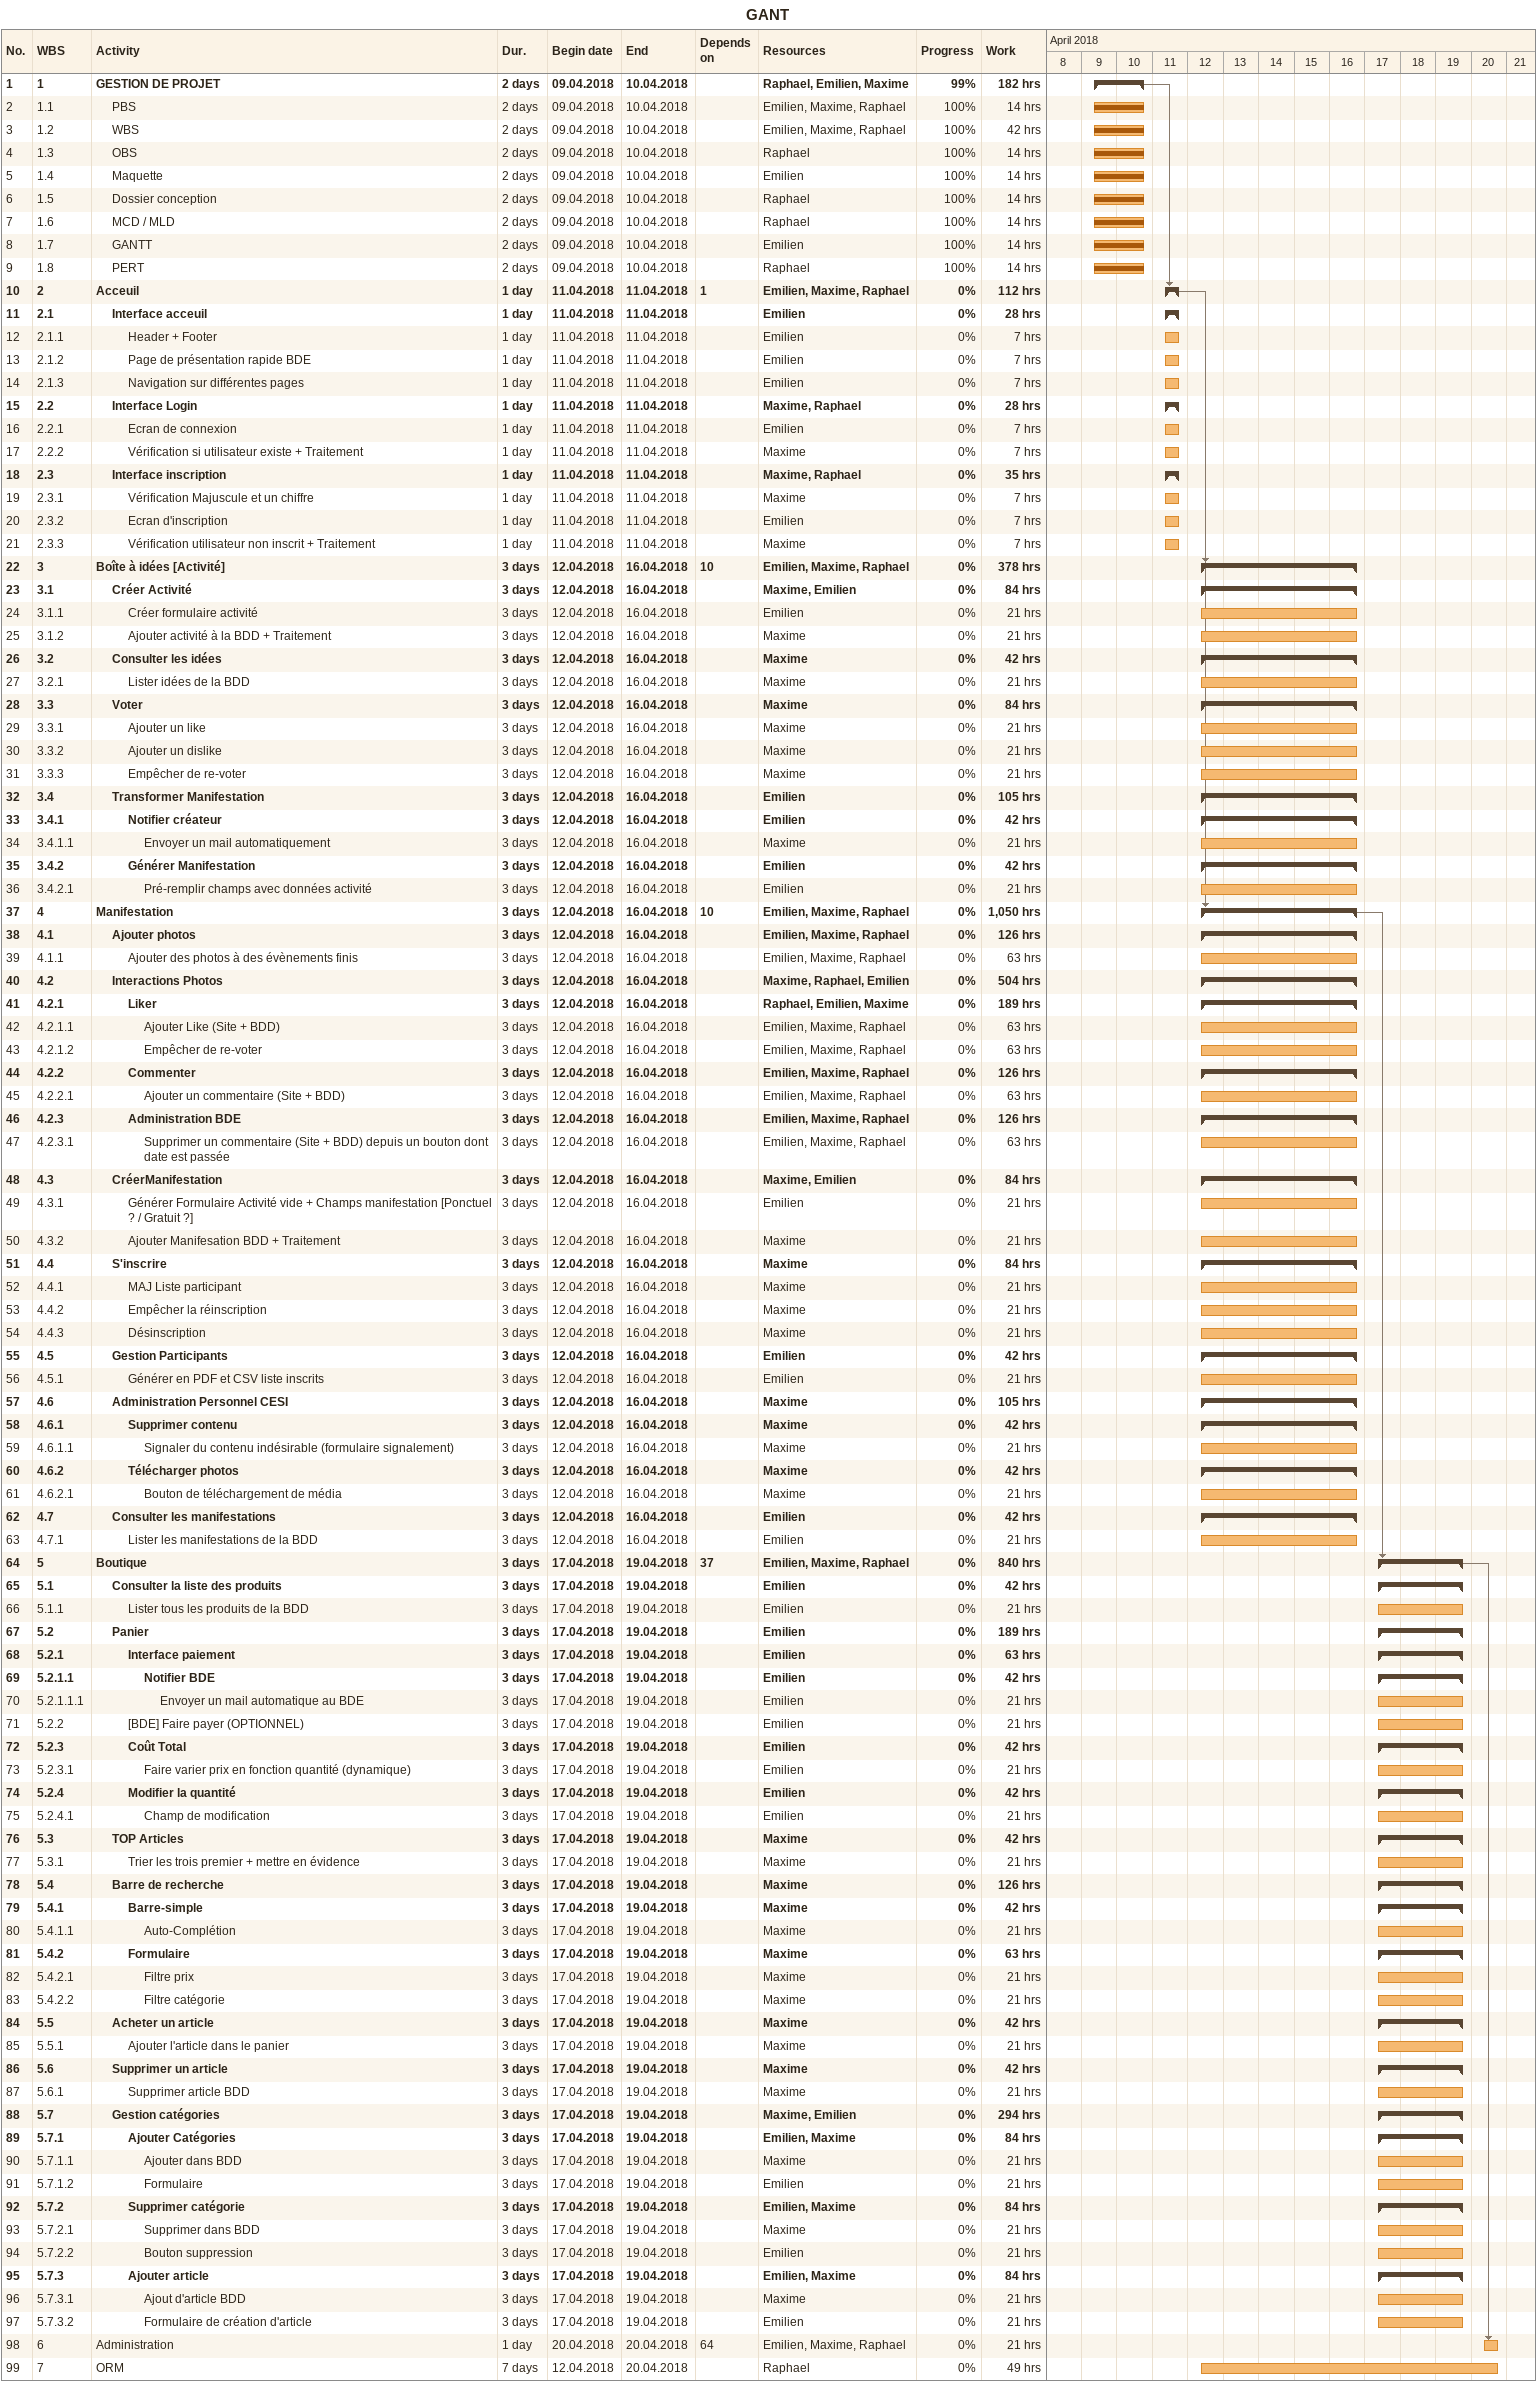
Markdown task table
GANT

| ID | WBS | Task | Duration | Start | Finish | Predecessors | Resources | % complete | Work (h) |
|---|---|---|---|---|---|---|---|---|---|
| 1 | 1 | **GESTION DE PROJET** | 2d | 2018-04-09 | 2018-04-10 |  | Raphael, Emilien, Maxime | 99 | 182 |
| 2 | 1.1 | PBS | 2d | 2018-04-09 | 2018-04-10 |  | Emilien, Maxime, Raphael | 100 | 14 |
| 3 | 1.2 | WBS | 2d | 2018-04-09 | 2018-04-10 |  | Emilien, Maxime, Raphael | 100 | 42 |
| 4 | 1.3 | OBS | 2d | 2018-04-09 | 2018-04-10 |  | Raphael | 100 | 14 |
| 5 | 1.4 | Maquette | 2d | 2018-04-09 | 2018-04-10 |  | Emilien | 100 | 14 |
| 6 | 1.5 | Dossier conception | 2d | 2018-04-09 | 2018-04-10 |  | Raphael | 100 | 14 |
| 7 | 1.6 | MCD / MLD | 2d | 2018-04-09 | 2018-04-10 |  | Raphael | 100 | 14 |
| 8 | 1.7 | GANTT | 2d | 2018-04-09 | 2018-04-10 |  | Emilien | 100 | 14 |
| 9 | 1.8 | PERT | 2d | 2018-04-09 | 2018-04-10 |  | Raphael | 100 | 14 |
| 10 | 2 | **Acceuil** | 1d | 2018-04-11 | 2018-04-11 | 1 | Emilien, Maxime, Raphael | 0 | 112 |
| 11 | 2.1 | **Interface acceuil** | 1d | 2018-04-11 | 2018-04-11 |  | Emilien | 0 | 28 |
| 12 | 2.1.1 | Header + Footer | 1d | 2018-04-11 | 2018-04-11 |  | Emilien | 0 | 7 |
| 13 | 2.1.2 | Page de présentation rapide BDE | 1d | 2018-04-11 | 2018-04-11 |  | Emilien | 0 | 7 |
| 14 | 2.1.3 | Navigation sur différentes pages | 1d | 2018-04-11 | 2018-04-11 |  | Emilien | 0 | 7 |
| 15 | 2.2 | **Interface Login** | 1d | 2018-04-11 | 2018-04-11 |  | Maxime, Raphael | 0 | 28 |
| 16 | 2.2.1 | Ecran de connexion | 1d | 2018-04-11 | 2018-04-11 |  | Emilien | 0 | 7 |
| 17 | 2.2.2 | Vérification si utilisateur existe + Traitement | 1d | 2018-04-11 | 2018-04-11 |  | Maxime | 0 | 7 |
| 18 | 2.3 | **Interface inscription** | 1d | 2018-04-11 | 2018-04-11 |  | Maxime, Raphael | 0 | 35 |
| 19 | 2.3.1 | Vérification Majuscule et un chiffre | 1d | 2018-04-11 | 2018-04-11 |  | Maxime | 0 | 7 |
| 20 | 2.3.2 | Ecran d'inscription | 1d | 2018-04-11 | 2018-04-11 |  | Emilien | 0 | 7 |
| 21 | 2.3.3 | Vérification utilisateur non inscrit + Traitement | 1d | 2018-04-11 | 2018-04-11 |  | Maxime | 0 | 7 |
| 22 | 3 | **Boîte à idées [Activité]** | 3d | 2018-04-12 | 2018-04-16 | 10 | Emilien, Maxime, Raphael | 0 | 378 |
| 23 | 3.1 | **Créer Activité** | 3d | 2018-04-12 | 2018-04-16 |  | Maxime, Emilien | 0 | 84 |
| 24 | 3.1.1 | Créer formulaire activité | 3d | 2018-04-12 | 2018-04-16 |  | Emilien | 0 | 21 |
| 25 | 3.1.2 | Ajouter activité à la BDD + Traitement | 3d | 2018-04-12 | 2018-04-16 |  | Maxime | 0 | 21 |
| 26 | 3.2 | **Consulter les idées** | 3d | 2018-04-12 | 2018-04-16 |  | Maxime | 0 | 42 |
| 27 | 3.2.1 | Lister idées de la BDD | 3d | 2018-04-12 | 2018-04-16 |  | Maxime | 0 | 21 |
| 28 | 3.3 | **Voter** | 3d | 2018-04-12 | 2018-04-16 |  | Maxime | 0 | 84 |
| 29 | 3.3.1 | Ajouter un like | 3d | 2018-04-12 | 2018-04-16 |  | Maxime | 0 | 21 |
| 30 | 3.3.2 | Ajouter un dislike | 3d | 2018-04-12 | 2018-04-16 |  | Maxime | 0 | 21 |
| 31 | 3.3.3 | Empêcher de re-voter | 3d | 2018-04-12 | 2018-04-16 |  | Maxime | 0 | 21 |
| 32 | 3.4 | **Transformer Manifestation** | 3d | 2018-04-12 | 2018-04-16 |  | Emilien | 0 | 105 |
| 33 | 3.4.1 | **Notifier créateur** | 3d | 2018-04-12 | 2018-04-16 |  | Emilien | 0 | 42 |
| 34 | 3.4.1.1 | Envoyer un mail automatiquement | 3d | 2018-04-12 | 2018-04-16 |  | Maxime | 0 | 21 |
| 35 | 3.4.2 | **Générer Manifestation** | 3d | 2018-04-12 | 2018-04-16 |  | Emilien | 0 | 42 |
| 36 | 3.4.2.1 | Pré-remplir champs avec données activité | 3d | 2018-04-12 | 2018-04-16 |  | Emilien | 0 | 21 |
| 37 | 4 | **Manifestation** | 3d | 2018-04-12 | 2018-04-16 | 10 | Emilien, Maxime, Raphael | 0 | 1050 |
| 38 | 4.1 | **Ajouter photos** | 3d | 2018-04-12 | 2018-04-16 |  | Emilien, Maxime, Raphael | 0 | 126 |
| 39 | 4.1.1 | Ajouter des photos à des évènements finis | 3d | 2018-04-12 | 2018-04-16 |  | Emilien, Maxime, Raphael | 0 | 63 |
| 40 | 4.2 | **Interactions Photos** | 3d | 2018-04-12 | 2018-04-16 |  | Maxime, Raphael, Emilien | 0 | 504 |
| 41 | 4.2.1 | **Liker** | 3d | 2018-04-12 | 2018-04-16 |  | Raphael, Emilien, Maxime | 0 | 189 |
| 42 | 4.2.1.1 | Ajouter Like (Site + BDD) | 3d | 2018-04-12 | 2018-04-16 |  | Emilien, Maxime, Raphael | 0 | 63 |
| 43 | 4.2.1.2 | Empêcher de re-voter | 3d | 2018-04-12 | 2018-04-16 |  | Emilien, Maxime, Raphael | 0 | 63 |
| 44 | 4.2.2 | **Commenter** | 3d | 2018-04-12 | 2018-04-16 |  | Emilien, Maxime, Raphael | 0 | 126 |
| 45 | 4.2.2.1 | Ajouter un commentaire (Site + BDD) | 3d | 2018-04-12 | 2018-04-16 |  | Emilien, Maxime, Raphael | 0 | 63 |
| 46 | 4.2.3 | **Administration BDE** | 3d | 2018-04-12 | 2018-04-16 |  | Emilien, Maxime, Raphael | 0 | 126 |
| 47 | 4.2.3.1 | Supprimer un commentaire (Site + BDD) depuis un bouton dont date est passée | 3d | 2018-04-12 | 2018-04-16 |  | Emilien, Maxime, Raphael | 0 | 63 |
| 48 | 4.3 | **CréerManifestation** | 3d | 2018-04-12 | 2018-04-16 |  | Maxime, Emilien | 0 | 84 |
| 49 | 4.3.1 | Générer Formulaire Activité vide + Champs manifestation [Ponctuel ? / Gratuit ?] | 3d | 2018-04-12 | 2018-04-16 |  | Emilien | 0 | 21 |
| 50 | 4.3.2 | Ajouter Manifesation BDD + Traitement | 3d | 2018-04-12 | 2018-04-16 |  | Maxime | 0 | 21 |
| 51 | 4.4 | **S'inscrire** | 3d | 2018-04-12 | 2018-04-16 |  | Maxime | 0 | 84 |
| 52 | 4.4.1 | MAJ Liste participant | 3d | 2018-04-12 | 2018-04-16 |  | Maxime | 0 | 21 |
| 53 | 4.4.2 | Empêcher la réinscription | 3d | 2018-04-12 | 2018-04-16 |  | Maxime | 0 | 21 |
| 54 | 4.4.3 | Désinscription | 3d | 2018-04-12 | 2018-04-16 |  | Maxime | 0 | 21 |
| 55 | 4.5 | **Gestion Participants** | 3d | 2018-04-12 | 2018-04-16 |  | Emilien | 0 | 42 |
| 56 | 4.5.1 | Générer en PDF et CSV liste inscrits | 3d | 2018-04-12 | 2018-04-16 |  | Emilien | 0 | 21 |
| 57 | 4.6 | **Administration Personnel CESI** | 3d | 2018-04-12 | 2018-04-16 |  | Maxime | 0 | 105 |
| 58 | 4.6.1 | **Supprimer contenu** | 3d | 2018-04-12 | 2018-04-16 |  | Maxime | 0 | 42 |
| 59 | 4.6.1.1 | Signaler du contenu indésirable (formulaire signalement) | 3d | 2018-04-12 | 2018-04-16 |  | Maxime | 0 | 21 |
| 60 | 4.6.2 | **Télécharger photos** | 3d | 2018-04-12 | 2018-04-16 |  | Maxime | 0 | 42 |
| 61 | 4.6.2.1 | Bouton de téléchargement de média | 3d | 2018-04-12 | 2018-04-16 |  | Maxime | 0 | 21 |
| 62 | 4.7 | **Consulter les manifestations** | 3d | 2018-04-12 | 2018-04-16 |  | Emilien | 0 | 42 |
| 63 | 4.7.1 | Lister les manifestations de la BDD | 3d | 2018-04-12 | 2018-04-16 |  | Emilien | 0 | 21 |
| 64 | 5 | **Boutique** | 3d | 2018-04-17 | 2018-04-19 | 37 | Emilien, Maxime, Raphael | 0 | 840 |
| 65 | 5.1 | **Consulter la liste des produits** | 3d | 2018-04-17 | 2018-04-19 |  | Emilien | 0 | 42 |
| 66 | 5.1.1 | Lister tous les produits de la BDD | 3d | 2018-04-17 | 2018-04-19 |  | Emilien | 0 | 21 |
| 67 | 5.2 | **Panier** | 3d | 2018-04-17 | 2018-04-19 |  | Emilien | 0 | 189 |
| 68 | 5.2.1 | **Interface paiement** | 3d | 2018-04-17 | 2018-04-19 |  | Emilien | 0 | 63 |
| 69 | 5.2.1.1 | **Notifier BDE** | 3d | 2018-04-17 | 2018-04-19 |  | Emilien | 0 | 42 |
| 70 | 5.2.1.1.1 | Envoyer un mail automatique au BDE | 3d | 2018-04-17 | 2018-04-19 |  | Emilien | 0 | 21 |
| 71 | 5.2.2 | [BDE] Faire payer (OPTIONNEL) | 3d | 2018-04-17 | 2018-04-19 |  | Emilien | 0 | 21 |
| 72 | 5.2.3 | **Coût Total** | 3d | 2018-04-17 | 2018-04-19 |  | Emilien | 0 | 42 |
| 73 | 5.2.3.1 | Faire varier prix en fonction quantité (dynamique) | 3d | 2018-04-17 | 2018-04-19 |  | Emilien | 0 | 21 |
| 74 | 5.2.4 | **Modifier la quantité** | 3d | 2018-04-17 | 2018-04-19 |  | Emilien | 0 | 42 |
| 75 | 5.2.4.1 | Champ de modification | 3d | 2018-04-17 | 2018-04-19 |  | Emilien | 0 | 21 |
| 76 | 5.3 | **TOP Articles** | 3d | 2018-04-17 | 2018-04-19 |  | Maxime | 0 | 42 |
| 77 | 5.3.1 | Trier les trois premier + mettre en évidence | 3d | 2018-04-17 | 2018-04-19 |  | Maxime | 0 | 21 |
| 78 | 5.4 | **Barre de recherche** | 3d | 2018-04-17 | 2018-04-19 |  | Maxime | 0 | 126 |
| 79 | 5.4.1 | **Barre-simple** | 3d | 2018-04-17 | 2018-04-19 |  | Maxime | 0 | 42 |
| 80 | 5.4.1.1 | Auto-Complétion | 3d | 2018-04-17 | 2018-04-19 |  | Maxime | 0 | 21 |
| 81 | 5.4.2 | **Formulaire** | 3d | 2018-04-17 | 2018-04-19 |  | Maxime | 0 | 63 |
| 82 | 5.4.2.1 | Filtre prix | 3d | 2018-04-17 | 2018-04-19 |  | Maxime | 0 | 21 |
| 83 | 5.4.2.2 | Filtre catégorie | 3d | 2018-04-17 | 2018-04-19 |  | Maxime | 0 | 21 |
| 84 | 5.5 | **Acheter un article** | 3d | 2018-04-17 | 2018-04-19 |  | Maxime | 0 | 42 |
| 85 | 5.5.1 | Ajouter l'article dans le panier | 3d | 2018-04-17 | 2018-04-19 |  | Maxime | 0 | 21 |
| 86 | 5.6 | **Supprimer un article** | 3d | 2018-04-17 | 2018-04-19 |  | Maxime | 0 | 42 |
| 87 | 5.6.1 | Supprimer article BDD | 3d | 2018-04-17 | 2018-04-19 |  | Maxime | 0 | 21 |
| 88 | 5.7 | **Gestion catégories** | 3d | 2018-04-17 | 2018-04-19 |  | Maxime, Emilien | 0 | 294 |
| 89 | 5.7.1 | **Ajouter Catégories** | 3d | 2018-04-17 | 2018-04-19 |  | Emilien, Maxime | 0 | 84 |
| 90 | 5.7.1.1 | Ajouter dans BDD | 3d | 2018-04-17 | 2018-04-19 |  | Maxime | 0 | 21 |
| 91 | 5.7.1.2 | Formulaire | 3d | 2018-04-17 | 2018-04-19 |  | Emilien | 0 | 21 |
| 92 | 5.7.2 | **Supprimer catégorie** | 3d | 2018-04-17 | 2018-04-19 |  | Emilien, Maxime | 0 | 84 |
| 93 | 5.7.2.1 | Supprimer dans BDD | 3d | 2018-04-17 | 2018-04-19 |  | Maxime | 0 | 21 |
| 94 | 5.7.2.2 | Bouton suppression | 3d | 2018-04-17 | 2018-04-19 |  | Emilien | 0 | 21 |
| 95 | 5.7.3 | **Ajouter article** | 3d | 2018-04-17 | 2018-04-19 |  | Emilien, Maxime | 0 | 84 |
| 96 | 5.7.3.1 | Ajout d'article BDD | 3d | 2018-04-17 | 2018-04-19 |  | Maxime | 0 | 21 |
| 97 | 5.7.3.2 | Formulaire de création d'article | 3d | 2018-04-17 | 2018-04-19 |  | Emilien | 0 | 21 |
| 98 | 6 | Administration | 1d | 2018-04-20 | 2018-04-20 | 64 | Emilien, Maxime, Raphael | 0 | 21 |
| 99 | 7 | ORM | 7d | 2018-04-12 | 2018-04-20 |  | Raphael | 0 | 49 |
